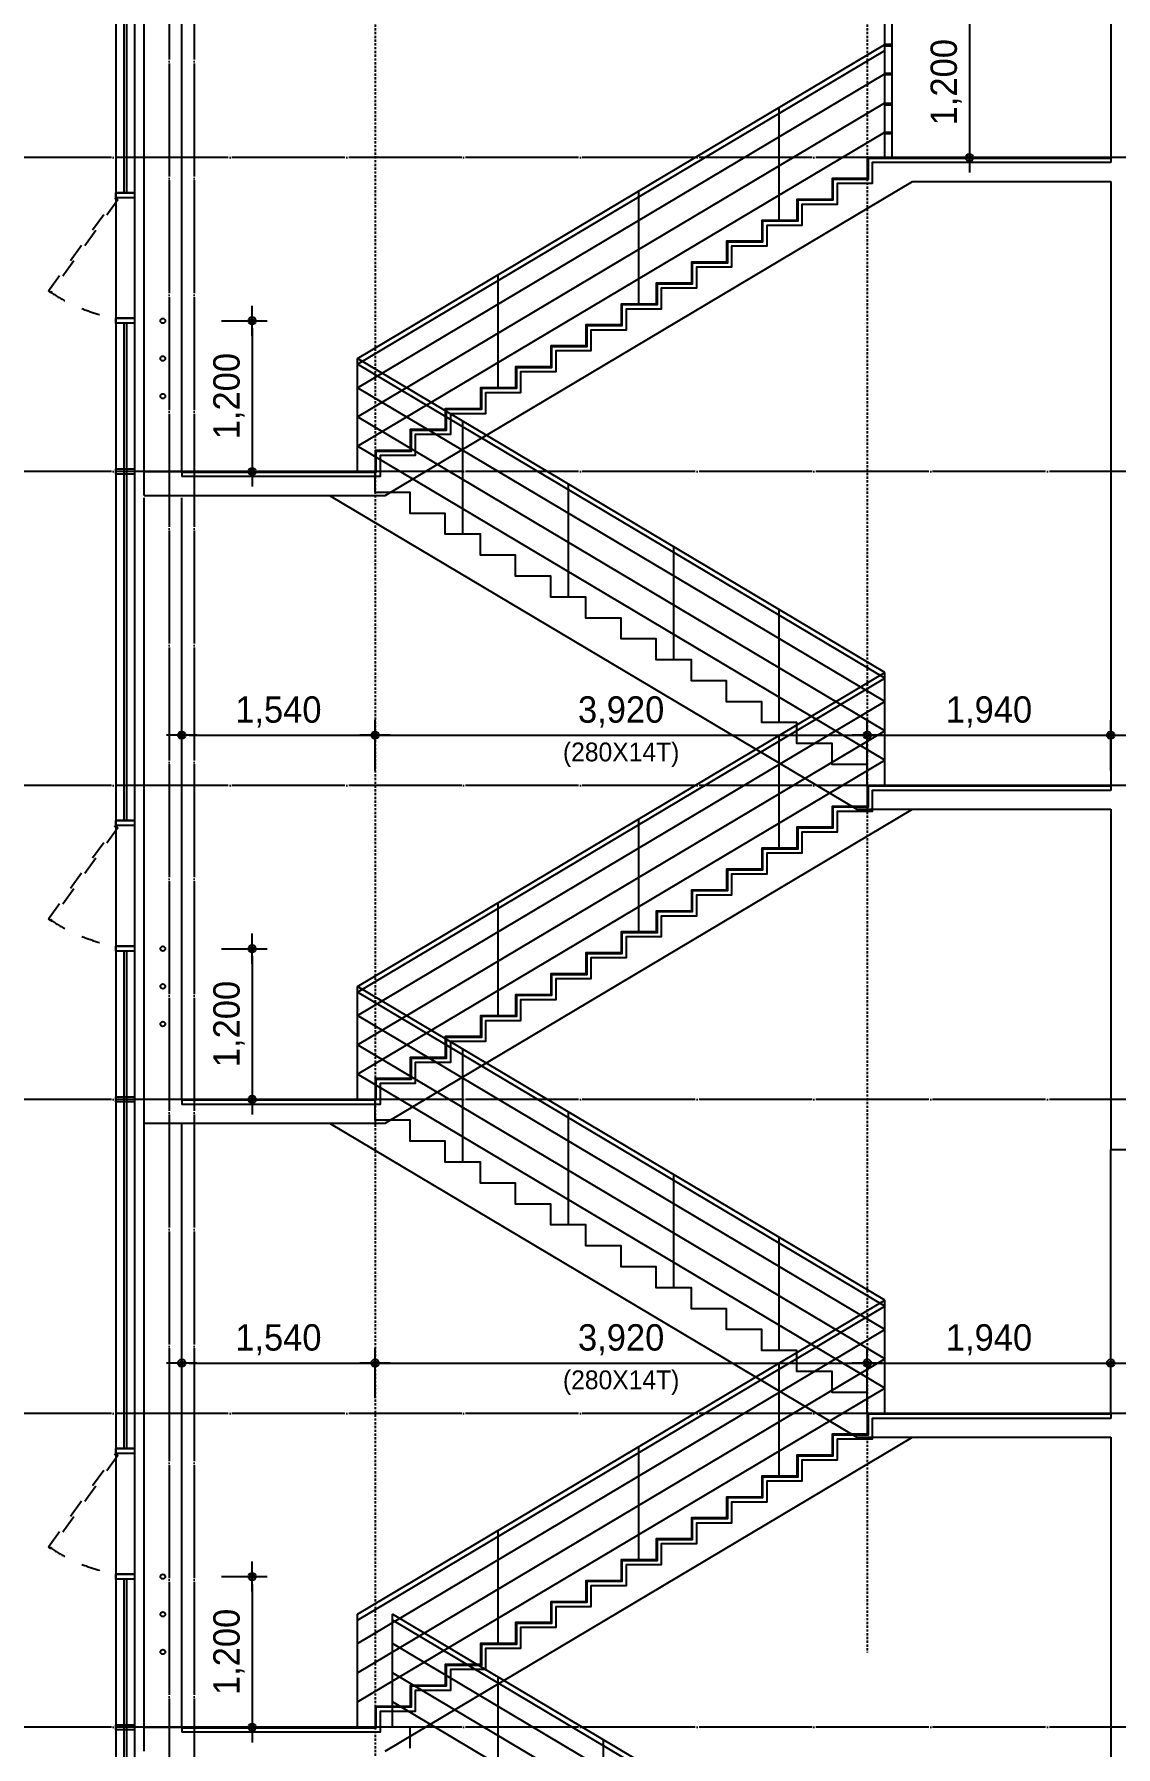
# Model space of a CAD drawing. Header units: millimetres. Extents: x 11948722 to 13111668, y -10771712 to -10232988.
# Drawn here: x 12375530 to 12384145, y -10548603 to -10534966 of the extents above; entities that cross this region are included whole.
import ezdxf

# ---------------------------------------------------------------- set-up
doc = ezdxf.new("R2010")
doc.units = ezdxf.units.MM
doc.header["$LTSCALE"] = 150
doc.header["$MEASUREMENT"] = 0
for name, pattern in [('CEN', [6.2, 6, -0.1, 0, -0.1]), ('HIDDEN', [2, 1, -1]), ('Xref-계단단면도$0$H', [1, 0.6, -0.4])]:
    doc.linetypes.add(name, pattern=pattern)
doc.layers.get('0').update_dxf_attribs({"linetype": 'CONTINUOUS'})
doc.layers.get('Defpoints').update_dxf_attribs({"color": 117, "linetype": 'CONTINUOUS'})
for name, color, linetype in [('A-ELE-8', 8, 'CONTINUOUS'), ('A-중심선', 10, 'CEN'), ('CON-C', 2, 'CONTINUOUS'), ('ELE-8', 8, 'CONTINUOUS'), ('WID', 4, 'CONTINUOUS'), ('WIN 6', 4, 'CONTINUOUS'), ('Xref-계단단면도$0$3 dim0', 7, 'CONTINUOUS'), ('Xref-계단단면도$0$A-CEIL', 6, 'CONTINUOUS'), ('Xref-계단단면도$0$A-DIM', 7, 'CONTINUOUS'), ('Xref-계단단면도$0$PIR판넬', 4, 'CONTINUOUS')]:
    doc.layers.add(name, color=color, linetype=linetype)
doc.styles.add('Xref-계단단면도$0$나눔고딕 Se', font='')
doc.styles.get('Xref-계단단면도$0$나눔고딕 Se').set_extended_font_data('Dotum')
doc.dimstyles.new('Xref-계단단면도$0$A1-100', dxfattribs={"dimtxt": 3, "dimasz": 1, "dimexe": 2, "dimexo": 2, "dimgap": 1, "dimtad": 1, "dimdec": 0, "dimzin": 12, "dimdsep": 46, "dimlunit": 6, "dimtxsty": 'Xref-계단단면도$0$나눔고딕 Se', "dimblk1": 'Xref-계단단면도$0$DIMDOT', "dimblk2": 'Xref-계단단면도$0$DIMDOT', "dimsah": 1, "dimcen": -1, "dimdle": 2, "dimclrd": 256, "dimclre": 256, "dimclrt": 3, "dimadec": 0, "dimazin": 0, "dimtfac": 1, "dimtdec": 0, "dimtix": 1, "dimtmove": 2, "dimatfit": 3, "dimldrblk": 'Xref-계단단면도$0$DIMDOT', "dimfxl": 1, "dimtvp": 1, "dimtolj": 1, "dimtzin": 12, "dimlwd": -1, "dimlwe": -1, "dimarcsym": 0})

# ---------------------------------------------------------------- blocks, each defined once
blk = doc.blocks.new('Xref-계단단면도$0$DIMDOT')
at = {"color": 0}
blk.add_line((-2, 0), (2, 0), dxfattribs=at)
for radius in [0.5, 0.25]:
    blk.add_circle((0, 0), radius, dxfattribs=at)
blk = doc.blocks.new('*D178')
at = {"layer": 'Defpoints', "color": 0, "lineweight": -3, "ltscale": 1200}
for p in [(12378245, -10540548), (12376705, -10540948), (12378245, -10540948)]:
    blk.add_point(p, dxfattribs=at)
at = {"layer": 'Xref-계단단면도$0$3 dim0'}
for p, q in [((12376705, -10540828), (12376705, -10540428)), ((12378245, -10540828), (12378245, -10540428)), ((12376765, -10540548), (12378185, -10540548))]:
    blk.add_line(p, q, dxfattribs=at)
at = {"layer": 'Xref-계단단면도$0$3 dim0', "ltscale": 1200, "xscale": 60, "yscale": 60, "zscale": 60, "rotation": 180}
blk.add_blockref('Xref-계단단면도$0$DIMDOT', (12376705, -10540548), dxfattribs=at)
at = {"layer": 'Xref-계단단면도$0$3 dim0', "ltscale": 1200, "xscale": 60, "yscale": 60, "zscale": 60}
blk.add_blockref('Xref-계단단면도$0$DIMDOT', (12378245, -10540548), dxfattribs=at)
at = {"layer": 'Xref-계단단면도$0$3 dim0', "color": 3, "ltscale": 1200, "insert": (12377475, -10540363), "char_height": 210, "attachment_point": 5, "style": 'Xref-계단단면도$0$나눔고딕 Se'}
blk.add_mtext('\\A1;1,540', dxfattribs=at)
blk = doc.blocks.new('*D179')
at = {"layer": 'Defpoints', "color": 0, "lineweight": -3, "ltscale": 1200}
for p in [(12382165, -10540548), (12378245, -10540948), (12382165, -10540948)]:
    blk.add_point(p, dxfattribs=at)
at = {"layer": 'Xref-계단단면도$0$3 dim0'}
for p, q in [((12378245, -10540828), (12378245, -10540428)), ((12382165, -10540828), (12382165, -10540428)), ((12378305, -10540548), (12382105, -10540548))]:
    blk.add_line(p, q, dxfattribs=at)
at = {"layer": 'Xref-계단단면도$0$3 dim0', "ltscale": 1200, "xscale": 60, "yscale": 60, "zscale": 60, "rotation": 180}
blk.add_blockref('Xref-계단단면도$0$DIMDOT', (12378245, -10540548), dxfattribs=at)
at = {"layer": 'Xref-계단단면도$0$3 dim0', "ltscale": 1200, "xscale": 60, "yscale": 60, "zscale": 60}
blk.add_blockref('Xref-계단단면도$0$DIMDOT', (12382165, -10540548), dxfattribs=at)
at = {"layer": 'Xref-계단단면도$0$3 dim0', "color": 3, "ltscale": 1200, "char_height": 210, "attachment_point": 5, "style": 'Xref-계단단면도$0$나눔고딕 Se'}
for s, insert in [('\\A1;3,920', (12380205, -10540363)), ('\\H0.714286x;(280X14T)', (12380205, -10540704))]:
    blk.add_mtext(s, dxfattribs=dict(at, insert=insert))
blk = doc.blocks.new('*D180')
at = {"layer": 'Defpoints', "color": 0, "lineweight": -3, "ltscale": 1200}
for p in [(12384105, -10540548), (12382165, -10540948), (12384105, -10540948)]:
    blk.add_point(p, dxfattribs=at)
at = {"layer": 'Xref-계단단면도$0$3 dim0'}
for p, q in [((12382165, -10540828), (12382165, -10540428)), ((12384105, -10540828), (12384105, -10540428)), ((12382225, -10540548), (12384045, -10540548))]:
    blk.add_line(p, q, dxfattribs=at)
at = {"layer": 'Xref-계단단면도$0$3 dim0', "ltscale": 1200, "xscale": 60, "yscale": 60, "zscale": 60, "rotation": 180}
blk.add_blockref('Xref-계단단면도$0$DIMDOT', (12382165, -10540548), dxfattribs=at)
at = {"layer": 'Xref-계단단면도$0$3 dim0', "ltscale": 1200, "xscale": 60, "yscale": 60, "zscale": 60}
blk.add_blockref('Xref-계단단면도$0$DIMDOT', (12384105, -10540548), dxfattribs=at)
at = {"layer": 'Xref-계단단면도$0$3 dim0', "color": 3, "ltscale": 1200, "insert": (12383135, -10540363), "char_height": 210, "attachment_point": 5, "style": 'Xref-계단단면도$0$나눔고딕 Se'}
blk.add_mtext('\\A1;1,940', dxfattribs=at)
blk = doc.blocks.new('*D169')
at = {"layer": 'Defpoints', "color": 0, "lineweight": -3, "ltscale": 1200}
for p in [(12378245, -10545548), (12376705, -10545948), (12378245, -10545948)]:
    blk.add_point(p, dxfattribs=at)
at = {"layer": 'Xref-계단단면도$0$3 dim0'}
for p, q in [((12376705, -10545828), (12376705, -10545428)), ((12378245, -10545828), (12378245, -10545428)), ((12376765, -10545548), (12378185, -10545548))]:
    blk.add_line(p, q, dxfattribs=at)
at = {"layer": 'Xref-계단단면도$0$3 dim0', "ltscale": 1200, "xscale": 60, "yscale": 60, "zscale": 60, "rotation": 180}
blk.add_blockref('Xref-계단단면도$0$DIMDOT', (12376705, -10545548), dxfattribs=at)
at = {"layer": 'Xref-계단단면도$0$3 dim0', "ltscale": 1200, "xscale": 60, "yscale": 60, "zscale": 60}
blk.add_blockref('Xref-계단단면도$0$DIMDOT', (12378245, -10545548), dxfattribs=at)
at = {"layer": 'Xref-계단단면도$0$3 dim0', "color": 3, "ltscale": 1200, "insert": (12377475, -10545363), "char_height": 210, "attachment_point": 5, "style": 'Xref-계단단면도$0$나눔고딕 Se'}
blk.add_mtext('\\A1;1,540', dxfattribs=at)
blk = doc.blocks.new('*D170')
at = {"layer": 'Defpoints', "color": 0, "lineweight": -3, "ltscale": 1200}
for p in [(12382165, -10545548), (12378245, -10545948), (12382165, -10545948)]:
    blk.add_point(p, dxfattribs=at)
at = {"layer": 'Xref-계단단면도$0$3 dim0'}
for p, q in [((12378245, -10545828), (12378245, -10545428)), ((12382165, -10545828), (12382165, -10545428)), ((12378305, -10545548), (12382105, -10545548))]:
    blk.add_line(p, q, dxfattribs=at)
at = {"layer": 'Xref-계단단면도$0$3 dim0', "ltscale": 1200, "xscale": 60, "yscale": 60, "zscale": 60, "rotation": 180}
blk.add_blockref('Xref-계단단면도$0$DIMDOT', (12378245, -10545548), dxfattribs=at)
at = {"layer": 'Xref-계단단면도$0$3 dim0', "ltscale": 1200, "xscale": 60, "yscale": 60, "zscale": 60}
blk.add_blockref('Xref-계단단면도$0$DIMDOT', (12382165, -10545548), dxfattribs=at)
at = {"layer": 'Xref-계단단면도$0$3 dim0', "color": 3, "ltscale": 1200, "char_height": 210, "attachment_point": 5, "style": 'Xref-계단단면도$0$나눔고딕 Se'}
for s, insert in [('\\A1;3,920', (12380205, -10545363)), ('\\H0.714286x;(280X14T)', (12380205, -10545704))]:
    blk.add_mtext(s, dxfattribs=dict(at, insert=insert))
blk = doc.blocks.new('*D171')
at = {"layer": 'Defpoints', "color": 0, "lineweight": -3, "ltscale": 1200}
for p in [(12384105, -10545548), (12382165, -10545948), (12384105, -10545948)]:
    blk.add_point(p, dxfattribs=at)
at = {"layer": 'Xref-계단단면도$0$3 dim0'}
for p, q in [((12382165, -10545828), (12382165, -10545428)), ((12384105, -10545828), (12384105, -10545428)), ((12382225, -10545548), (12384045, -10545548))]:
    blk.add_line(p, q, dxfattribs=at)
at = {"layer": 'Xref-계단단면도$0$3 dim0', "ltscale": 1200, "xscale": 60, "yscale": 60, "zscale": 60, "rotation": 180}
blk.add_blockref('Xref-계단단면도$0$DIMDOT', (12382165, -10545548), dxfattribs=at)
at = {"layer": 'Xref-계단단면도$0$3 dim0', "ltscale": 1200, "xscale": 60, "yscale": 60, "zscale": 60}
blk.add_blockref('Xref-계단단면도$0$DIMDOT', (12384105, -10545548), dxfattribs=at)
at = {"layer": 'Xref-계단단면도$0$3 dim0', "color": 3, "ltscale": 1200, "insert": (12383135, -10545363), "char_height": 210, "attachment_point": 5, "style": 'Xref-계단단면도$0$나눔고딕 Se'}
blk.add_mtext('\\A1;1,940', dxfattribs=at)
blk = doc.blocks.new('*D1329')
at = {"layer": 'Defpoints', "color": 0, "ltscale": 1200}
for p in [(12376903, -10537248), (12376903, -10538448), (12377266, -10538448)]:
    blk.add_point(p, dxfattribs=at)
at = {"layer": 'Xref-계단단면도$0$3 dim0'}
for p, q in [((12377023, -10537248), (12377386, -10537248)), ((12377266, -10537308), (12377266, -10538388)), ((12377023, -10538448), (12377386, -10538448))]:
    blk.add_line(p, q, dxfattribs=at)
at = {"layer": 'Xref-계단단면도$0$3 dim0', "ltscale": 1200, "xscale": 60, "yscale": 60, "zscale": 60}
for p, rotation in [((12377266, -10537248), 90), ((12377266, -10538448), 270)]:
    blk.add_blockref('Xref-계단단면도$0$DIMDOT', p, dxfattribs=dict(at, rotation=rotation))
at = {"layer": 'Xref-계단단면도$0$3 dim0', "color": 3, "ltscale": 1200, "insert": (12377081, -10537848), "char_height": 210, "attachment_point": 5, "rotation": 90, "style": 'Xref-계단단면도$0$나눔고딕 Se'}
blk.add_mtext('\\A1;1,200', dxfattribs=at)
blk = doc.blocks.new('*D1330')
at = {"layer": 'Defpoints', "color": 0, "ltscale": 1200}
for p in [(12376903, -10542248), (12376903, -10543448), (12377266, -10543448)]:
    blk.add_point(p, dxfattribs=at)
at = {"layer": 'Xref-계단단면도$0$3 dim0'}
for p, q in [((12377023, -10542248), (12377386, -10542248)), ((12377266, -10542308), (12377266, -10543388)), ((12377023, -10543448), (12377386, -10543448))]:
    blk.add_line(p, q, dxfattribs=at)
at = {"layer": 'Xref-계단단면도$0$3 dim0', "ltscale": 1200, "xscale": 60, "yscale": 60, "zscale": 60}
for p, rotation in [((12377266, -10542248), 90), ((12377266, -10543448), 270)]:
    blk.add_blockref('Xref-계단단면도$0$DIMDOT', p, dxfattribs=dict(at, rotation=rotation))
at = {"layer": 'Xref-계단단면도$0$3 dim0', "color": 3, "ltscale": 1200, "insert": (12377081, -10542848), "char_height": 210, "attachment_point": 5, "rotation": 90, "style": 'Xref-계단단면도$0$나눔고딕 Se'}
blk.add_mtext('\\A1;1,200', dxfattribs=at)
blk = doc.blocks.new('*D1331')
at = {"layer": 'Defpoints', "color": 0, "ltscale": 1200}
for p in [(12376903, -10547248), (12376903, -10548448), (12377266, -10548448)]:
    blk.add_point(p, dxfattribs=at)
at = {"layer": 'Xref-계단단면도$0$3 dim0'}
for p, q in [((12377023, -10547248), (12377386, -10547248)), ((12377266, -10547308), (12377266, -10548388)), ((12377023, -10548448), (12377386, -10548448))]:
    blk.add_line(p, q, dxfattribs=at)
at = {"layer": 'Xref-계단단면도$0$3 dim0', "ltscale": 1200, "xscale": 60, "yscale": 60, "zscale": 60}
for p, rotation in [((12377266, -10547248), 90), ((12377266, -10548448), 270)]:
    blk.add_blockref('Xref-계단단면도$0$DIMDOT', p, dxfattribs=dict(at, rotation=rotation))
at = {"layer": 'Xref-계단단면도$0$3 dim0', "color": 3, "ltscale": 1200, "insert": (12377081, -10547848), "char_height": 210, "attachment_point": 5, "rotation": 90, "style": 'Xref-계단단면도$0$나눔고딕 Se'}
blk.add_mtext('\\A1;1,200', dxfattribs=at)
blk = doc.blocks.new('*D3482')
at = {"layer": 'Defpoints', "color": 0, "lineweight": -3, "ltscale": 1200}
for p in [(12382365, -10534748), (12382365, -10535948), (12382979, -10535948)]:
    blk.add_point(p, dxfattribs=at)
at = {"layer": 'Xref-계단단면도$0$3 dim0'}
for p, q in [((12382485, -10534748), (12383099, -10534748)), ((12382979, -10534808), (12382979, -10535888)), ((12382485, -10535948), (12383099, -10535948))]:
    blk.add_line(p, q, dxfattribs=at)
at = {"layer": 'Xref-계단단면도$0$3 dim0', "ltscale": 1200, "xscale": 60, "yscale": 60, "zscale": 60}
for p, rotation in [((12382979, -10534748), 90), ((12382979, -10535948), 270)]:
    blk.add_blockref('Xref-계단단면도$0$DIMDOT', p, dxfattribs=dict(at, rotation=rotation))
at = {"layer": 'Xref-계단단면도$0$3 dim0', "color": 3, "ltscale": 1200, "insert": (12382794, -10535348), "char_height": 210, "attachment_point": 5, "rotation": 90, "style": 'Xref-계단단면도$0$나눔고딕 Se'}
blk.add_mtext('\\A1;1,200', dxfattribs=at)
blk = doc.blocks.new('zw$3F14')
at = {"layer": 'Xref-계단단면도$0$A-CEIL', "ltscale": 1200}
for p, q in [((0, 0), (0, 1200)), ((60, 0), (60, 1200))]:
    blk.add_line(p, q, dxfattribs=at)
at = {"layer": 'Xref-계단단면도$0$A-CEIL', "color": 4, "ltscale": 1200}
for points in [[(60, 1200), (0, 1200), (0, 1191), (60, 1191)], [(60, 900), (0, 900), (0, 891), (60, 891)], [(60, 670), (0, 670), (0, 661), (60, 661)], [(60, 430), (0, 430), (0, 421), (60, 421)], [(60, 200), (0, 200), (0, 191), (60, 191)]]:
    blk.add_lwpolyline(points, close=True, dxfattribs=at)

msp = doc.modelspace()

# ---------------------------------------------------------------- linework, layer by layer
at = {"layer": 'A-ELE-8'}
for p, q in [((12384104.7, -10533848.2), (12384104.7, -10535948.2)), ((12384104.7, -10545948.2), (12384104.7, -10543848.2))]:
    msp.add_line(p, q, dxfattribs=at)
at = {"layer": 'A-중심선'}
for p, q in [((12376604.7, -10530548.2), (12376604.7, -10579629.2)), ((12376804.7, -10530548.2), (12376804.7, -10579629.2)), ((12390096.5, -10535948.2), (12372470.5, -10535948.2)), ((12390096.5, -10538448.2), (12372470.5, -10538448.2)), ((12390096.5, -10540948.2), (12372470.5, -10540948.2)), ((12390096.5, -10543448.2), (12372470.5, -10543448.2)), ((12390096.5, -10545948.2), (12372470.5, -10545948.2)), ((12390096.5, -10548448.2), (12372470.5, -10548448.2))]:
    msp.add_line(p, q, dxfattribs=at)
at = {"layer": 'CON-C', "ltscale": 1200}
for p, q in [((12384404.7, -10535948.2), (12384104.7, -10535948.2)), ((12384104.7, -10535948.2), (12384104.7, -10535988.2)), ((12378325.9, -10538638.2), (12382525.9, -10536138.2)), ((12382525.9, -10536138.2), (12384104.7, -10536138.2)), ((12384104.7, -10536138.2), (12384104.7, -10540988.2)), ((12376704.7, -10538448.2), (12376704.7, -10538488.2)), ((12376404.7, -10538638.2), (12378325.9, -10538638.2)), ((12378325.9, -10543638.2), (12382525.9, -10541138.2)), ((12382525.9, -10541138.2), (12384104.7, -10541138.2)), ((12384104.7, -10541138.2), (12384104.7, -10543848.2)), ((12376704.7, -10543448.2), (12376404.7, -10543448.2)), ((12376704.7, -10543448.2), (12376704.7, -10543488.2)), ((12376404.7, -10543638.2), (12378325.9, -10543638.2)), ((12384104.7, -10543848.2), (12384404.7, -10543848.2)), ((12384404.7, -10545948.2), (12384104.7, -10545948.2)), ((12384104.7, -10545948.2), (12384104.7, -10545988.2)), ((12378325.9, -10548638.2), (12382525.9, -10546138.2)), ((12382525.9, -10546138.2), (12384104.7, -10546138.2)), ((12384104.7, -10546138.2), (12384104.7, -10550988.2)), ((12376704.7, -10548448.2), (12376704.7, -10548488.2))]:
    msp.add_line(p, q, dxfattribs=at)
at = {"layer": 'CON-C', "ltscale": 1200, "flags": 128}
for points in [[(12384104.7, -10535988.2), (12382204.7, -10535988.2), (12382204.7, -10536154.8), (12381924.7, -10536154.8), (12381924.7, -10536321.5), (12381644.7, -10536321.5), (12381644.7, -10536488.2), (12381364.7, -10536488.2), (12381364.7, -10536654.8), (12381084.7, -10536654.8), (12381084.7, -10536821.5), (12380804.7, -10536821.5), (12380804.7, -10536988.2), (12380524.7, -10536988.2), (12380524.7, -10537154.8), (12380244.7, -10537154.8), (12380244.7, -10537321.5), (12379964.7, -10537321.5), (12379964.7, -10537488.2), (12379684.7, -10537488.2), (12379684.7, -10537654.8), (12379404.7, -10537654.8), (12379404.7, -10537821.5), (12379124.7, -10537821.5), (12379124.7, -10537988.2), (12378844.7, -10537988.2), (12378844.7, -10538154.8), (12378564.7, -10538154.8), (12378564.7, -10538321.5), (12378284.7, -10538321.5), (12378284.7, -10538488.2), (12376704.7, -10538488.2)], [(12384104.7, -10540988.2), (12382204.7, -10540988.2), (12382204.7, -10541154.8), (12381924.7, -10541154.8), (12381924.7, -10541321.5), (12381644.7, -10541321.5), (12381644.7, -10541488.2), (12381364.7, -10541488.2), (12381364.7, -10541654.8), (12381084.7, -10541654.8), (12381084.7, -10541821.5), (12380804.7, -10541821.5), (12380804.7, -10541988.2), (12380524.7, -10541988.2), (12380524.7, -10542154.8), (12380244.7, -10542154.8), (12380244.7, -10542321.5), (12379964.7, -10542321.5), (12379964.7, -10542488.2), (12379684.7, -10542488.2), (12379684.7, -10542654.8), (12379404.7, -10542654.8), (12379404.7, -10542821.5), (12379124.7, -10542821.5), (12379124.7, -10542988.2), (12378844.7, -10542988.2), (12378844.7, -10543154.8), (12378564.7, -10543154.8), (12378564.7, -10543321.5), (12378284.7, -10543321.5), (12378284.7, -10543488.2), (12376704.7, -10543488.2)], [(12384104.7, -10545988.2), (12382204.7, -10545988.2), (12382204.7, -10546154.8), (12381924.7, -10546154.8), (12381924.7, -10546321.5), (12381644.7, -10546321.5), (12381644.7, -10546488.2), (12381364.7, -10546488.2), (12381364.7, -10546654.8), (12381084.7, -10546654.8), (12381084.7, -10546821.5), (12380804.7, -10546821.5), (12380804.7, -10546988.2), (12380524.7, -10546988.2), (12380524.7, -10547154.8), (12380244.7, -10547154.8), (12380244.7, -10547321.5), (12379964.7, -10547321.5), (12379964.7, -10547488.2), (12379684.7, -10547488.2), (12379684.7, -10547654.8), (12379404.7, -10547654.8), (12379404.7, -10547821.5), (12379124.7, -10547821.5), (12379124.7, -10547988.2), (12378844.7, -10547988.2), (12378844.7, -10548154.8), (12378564.7, -10548154.8), (12378564.7, -10548321.5), (12378284.7, -10548321.5), (12378284.7, -10548488.2), (12376704.7, -10548488.2)]]:
    msp.add_lwpolyline(points, dxfattribs=at)
at = {"layer": 'CON-C', "ltscale": 1200}
for points in [[(12376404.7, -10538638.2), (12376404.7, -10538448.2), (12376704.7, -10538448.2)], [(12376404.7, -10543638.2), (12376404.7, -10543448.2)], [(12376404.7, -10548638.2), (12376404.7, -10548448.2), (12376704.7, -10548448.2)]]:
    msp.add_lwpolyline(points, dxfattribs=at)
at = {"layer": 'ELE-8', "ltscale": 300}
for p, q in [((12382304.7, -10540048.2), (12378104.7, -10537548.2)), ((12378104.7, -10538448.2), (12378104.7, -10537548.2)), ((12382304.7, -10540094.7), (12378104.7, -10537594.7)), ((12382304.7, -10540280.9), (12378104.7, -10537780.9)), ((12382304.7, -10540513.7), (12378104.7, -10538013.7)), ((12378944.7, -10538948.2), (12378944.7, -10538048.2)), ((12382304.7, -10540746.4), (12378104.7, -10538246.4)), ((12379784.7, -10539448.2), (12379784.7, -10538548.2)), ((12376704.7, -10538638.2), (12377883.4, -10538638.2)), ((12377883.4, -10538638.2), (12382083.4, -10541138.2)), ((12380624.7, -10539948.2), (12380624.7, -10539048.2)), ((12381464.7, -10540448.2), (12381464.7, -10539548.2)), ((12382304.7, -10540948.2), (12382304.7, -10540048.2)), ((12382083.4, -10541138.2), (12384104.7, -10541138.2)), ((12382304.7, -10545048.2), (12378104.7, -10542548.2)), ((12378104.7, -10543448.2), (12378104.7, -10542548.2)), ((12382304.7, -10545094.7), (12378104.7, -10542594.7)), ((12382304.7, -10545280.9), (12378104.7, -10542780.9)), ((12382304.7, -10545513.7), (12378104.7, -10543013.7)), ((12378944.7, -10543948.2), (12378944.7, -10543048.2)), ((12382304.7, -10545746.4), (12378104.7, -10543246.4)), ((12379784.7, -10544448.2), (12379784.7, -10543548.2)), ((12376704.7, -10543638.2), (12377883.4, -10543638.2)), ((12377883.4, -10543638.2), (12382083.4, -10546138.2)), ((12380624.7, -10544948.2), (12380624.7, -10544048.2)), ((12381464.7, -10545448.2), (12381464.7, -10544548.2)), ((12382304.7, -10545948.2), (12382304.7, -10545048.2)), ((12382083.4, -10546138.2), (12384104.7, -10546138.2)), ((12382584.7, -10550048.2), (12378384.7, -10547548.2)), ((12378384.7, -10548448.2), (12378384.7, -10547548.2)), ((12382584.7, -10550094.7), (12378384.7, -10547594.7)), ((12382584.7, -10550280.9), (12378384.7, -10547780.9)), ((12382584.7, -10550513.7), (12378384.7, -10548013.7)), ((12379224.7, -10548948.2), (12379224.7, -10548048.2)), ((12382584.7, -10550746.4), (12378384.7, -10548246.4)), ((12380064.7, -10549448.2), (12380064.7, -10548548.2))]:
    msp.add_line(p, q, dxfattribs=at)
at = {"layer": 'ELE-8', "ltscale": 300, "flags": 128}
for points in [[(12384104.7, -10540948.2), (12382164.7, -10540948.2), (12382164.7, -10540781.5), (12381884.7, -10540781.5), (12381884.7, -10540614.8), (12381604.7, -10540614.8), (12381604.7, -10540448.2), (12381324.7, -10540448.2), (12381324.7, -10540281.5), (12381044.7, -10540281.5), (12381044.7, -10540114.8), (12380764.7, -10540114.8), (12380764.7, -10539948.2), (12380484.7, -10539948.2), (12380484.7, -10539781.5), (12380204.7, -10539781.5), (12380204.7, -10539614.8), (12379924.7, -10539614.8), (12379924.7, -10539448.2), (12379644.7, -10539448.2), (12379644.7, -10539281.5), (12379364.7, -10539281.5), (12379364.7, -10539114.8), (12379084.7, -10539114.8), (12379084.7, -10538948.2), (12378804.7, -10538948.2), (12378804.7, -10538781.5), (12378524.7, -10538781.5), (12378524.7, -10538614.8), (12378244.7, -10538614.8), (12378244.7, -10538448.2), (12376704.7, -10538448.2)], [(12384104.7, -10545948.2), (12382164.7, -10545948.2), (12382164.7, -10545781.5), (12381884.7, -10545781.5), (12381884.7, -10545614.8), (12381604.7, -10545614.8), (12381604.7, -10545448.2), (12381324.7, -10545448.2), (12381324.7, -10545281.5), (12381044.7, -10545281.5), (12381044.7, -10545114.8), (12380764.7, -10545114.8), (12380764.7, -10544948.2), (12380484.7, -10544948.2), (12380484.7, -10544781.5), (12380204.7, -10544781.5), (12380204.7, -10544614.8), (12379924.7, -10544614.8), (12379924.7, -10544448.2), (12379644.7, -10544448.2), (12379644.7, -10544281.5), (12379364.7, -10544281.5), (12379364.7, -10544114.8), (12379084.7, -10544114.8), (12379084.7, -10543948.2), (12378804.7, -10543948.2), (12378804.7, -10543781.5), (12378524.7, -10543781.5), (12378524.7, -10543614.8), (12378244.7, -10543614.8), (12378244.7, -10543448.2), (12376704.7, -10543448.2)], [(12378524.7, -10548614.8), (12378524.7, -10548448.2), (12376984.7, -10548448.2)]]:
    msp.add_lwpolyline(points, dxfattribs=at)
at = {"layer": 'WID', "linetype": 'HIDDEN'}
for points in [[(12376179.7, -10536268.2), (12376196.6, -10536285.1), (12375661.9, -10537026.9), (12375644.9, -10537010)], [(12376179.7, -10541268.2), (12376196.6, -10541285.1), (12375661.9, -10542026.9), (12375644.9, -10542010)], [(12376179.7, -10546268.2), (12376196.6, -10546285.1), (12375661.9, -10547026.9), (12375644.9, -10547010)]]:
    msp.add_lwpolyline(points, close=True, dxfattribs=at)
for centre in [(12376423.9, -10535865.4), (12376423.9, -10540865.4), (12376423.9, -10545865.4)]:
    msp.add_arc(centre, 1384.5, 235.76365, 259.84066, dxfattribs=at)
at = {"layer": 'WIN 6', "color": 8}
for p, q in [((12376404.7, -10538448.2), (12376404.7, -10532098.2)), ((12376704.7, -10538448.2), (12376704.7, -10533248.2)), ((12376404.7, -10543448.2), (12376404.7, -10538658.2)), ((12376704.7, -10543448.2), (12376704.7, -10538658.2)), ((12376404.7, -10548448.2), (12376404.7, -10543638.2)), ((12376704.7, -10548448.2), (12376704.7, -10543638.2))]:
    msp.add_line(p, q, dxfattribs=at)
at = {"layer": 'Xref-계단단면도$0$A-CEIL', "ltscale": 1200}
for p, q in [((12378104.7, -10537548.2), (12382304.7, -10535048.2)), ((12378104.7, -10537594.7), (12382304.7, -10535094.7)), ((12378104.7, -10537780.9), (12382304.7, -10535280.9)), ((12378104.7, -10538013.7), (12382304.7, -10535513.7)), ((12381464.7, -10536448.2), (12381464.7, -10535548.2)), ((12378104.7, -10538246.4), (12382304.7, -10535746.4)), ((12380344.7, -10537114.8), (12380344.7, -10536214.8)), ((12379224.7, -10537781.5), (12379224.7, -10536881.5)), ((12378104.7, -10538448.2), (12378104.7, -10537548.2)), ((12378104.7, -10542548.2), (12382304.7, -10540048.2)), ((12382304.7, -10540948.2), (12382304.7, -10540048.2)), ((12378104.7, -10542594.7), (12382304.7, -10540094.7)), ((12378104.7, -10542780.9), (12382304.7, -10540280.9)), ((12378104.7, -10543013.7), (12382304.7, -10540513.7)), ((12381464.7, -10541448.2), (12381464.7, -10540548.2)), ((12378104.7, -10543246.4), (12382304.7, -10540746.4)), ((12380344.7, -10542114.8), (12380344.7, -10541214.8)), ((12379224.7, -10542781.5), (12379224.7, -10541881.5)), ((12378104.7, -10543448.2), (12378104.7, -10542548.2)), ((12378104.7, -10547548.2), (12382304.7, -10545048.2)), ((12378104.7, -10547594.7), (12382304.7, -10545094.7)), ((12382304.7, -10545948.2), (12382304.7, -10545048.2)), ((12378104.7, -10547780.9), (12382304.7, -10545280.9)), ((12378104.7, -10548013.7), (12382304.7, -10545513.7)), ((12381464.7, -10546448.2), (12381464.7, -10545548.2)), ((12378104.7, -10548246.4), (12382304.7, -10545746.4)), ((12380344.7, -10547114.8), (12380344.7, -10546214.8)), ((12379224.7, -10547781.5), (12379224.7, -10546881.5)), ((12378104.7, -10548448.2), (12378104.7, -10547548.2))]:
    msp.add_line(p, q, dxfattribs=at)
at = {"layer": 'Xref-계단단면도$0$A-CEIL', "ltscale": 1200, "flags": 128}
for points in [[(12384104.7, -10535948.2), (12382164.7, -10535948.2), (12382164.7, -10536114.8), (12381884.7, -10536114.8), (12381884.7, -10536281.5), (12381604.7, -10536281.5), (12381604.7, -10536448.2), (12381324.7, -10536448.2), (12381324.7, -10536614.8), (12381044.7, -10536614.8), (12381044.7, -10536781.5), (12380764.7, -10536781.5), (12380764.7, -10536948.2), (12380484.7, -10536948.2), (12380484.7, -10537114.8), (12380204.7, -10537114.8), (12380204.7, -10537281.5), (12379924.7, -10537281.5), (12379924.7, -10537448.2), (12379644.7, -10537448.2), (12379644.7, -10537614.8), (12379364.7, -10537614.8), (12379364.7, -10537781.5), (12379084.7, -10537781.5), (12379084.7, -10537948.2), (12378804.7, -10537948.2), (12378804.7, -10538114.8), (12378524.7, -10538114.8), (12378524.7, -10538281.5), (12378244.7, -10538281.5), (12378244.7, -10538448.2), (12376704.7, -10538448.2)], [(12384104.7, -10535955.2), (12382171.7, -10535955.2), (12382171.7, -10536121.8), (12381891.7, -10536121.8), (12381891.7, -10536288.5), (12381611.7, -10536288.5), (12381611.7, -10536455.2), (12381331.7, -10536455.2), (12381331.7, -10536621.8), (12381051.7, -10536621.8), (12381051.7, -10536788.5), (12380771.7, -10536788.5), (12380771.7, -10536955.2), (12380491.7, -10536955.2), (12380491.7, -10537121.8), (12380211.7, -10537121.8), (12380211.7, -10537288.5), (12379931.7, -10537288.5), (12379931.7, -10537455.2), (12379651.7, -10537455.2), (12379651.7, -10537621.8), (12379371.7, -10537621.8), (12379371.7, -10537788.5), (12379091.7, -10537788.5), (12379091.7, -10537955.2), (12378811.7, -10537955.2), (12378811.7, -10538121.8), (12378531.7, -10538121.8), (12378531.7, -10538288.5), (12378251.7, -10538288.5), (12378251.7, -10538455.2), (12376704.7, -10538455.2)], [(12384104.7, -10540948.2), (12382164.7, -10540948.2), (12382164.7, -10541114.8), (12381884.7, -10541114.8), (12381884.7, -10541281.5), (12381604.7, -10541281.5), (12381604.7, -10541448.2), (12381324.7, -10541448.2), (12381324.7, -10541614.8), (12381044.7, -10541614.8), (12381044.7, -10541781.5), (12380764.7, -10541781.5), (12380764.7, -10541948.2), (12380484.7, -10541948.2), (12380484.7, -10542114.8), (12380204.7, -10542114.8), (12380204.7, -10542281.5), (12379924.7, -10542281.5), (12379924.7, -10542448.2), (12379644.7, -10542448.2), (12379644.7, -10542614.8), (12379364.7, -10542614.8), (12379364.7, -10542781.5), (12379084.7, -10542781.5), (12379084.7, -10542948.2), (12378804.7, -10542948.2), (12378804.7, -10543114.8), (12378524.7, -10543114.8), (12378524.7, -10543281.5), (12378244.7, -10543281.5), (12378244.7, -10543448.2), (12376704.7, -10543448.2)], [(12384104.7, -10540955.2), (12382171.7, -10540955.2), (12382171.7, -10541121.8), (12381891.7, -10541121.8), (12381891.7, -10541288.5), (12381611.7, -10541288.5), (12381611.7, -10541455.2), (12381331.7, -10541455.2), (12381331.7, -10541621.8), (12381051.7, -10541621.8), (12381051.7, -10541788.5), (12380771.7, -10541788.5), (12380771.7, -10541955.2), (12380491.7, -10541955.2), (12380491.7, -10542121.8), (12380211.7, -10542121.8), (12380211.7, -10542288.5), (12379931.7, -10542288.5), (12379931.7, -10542455.2), (12379651.7, -10542455.2), (12379651.7, -10542621.8), (12379371.7, -10542621.8), (12379371.7, -10542788.5), (12379091.7, -10542788.5), (12379091.7, -10542955.2), (12378811.7, -10542955.2), (12378811.7, -10543121.8), (12378531.7, -10543121.8), (12378531.7, -10543288.5), (12378251.7, -10543288.5), (12378251.7, -10543455.2), (12376704.7, -10543455.2)], [(12384104.7, -10545948.2), (12382164.7, -10545948.2), (12382164.7, -10546114.8), (12381884.7, -10546114.8), (12381884.7, -10546281.5), (12381604.7, -10546281.5), (12381604.7, -10546448.2), (12381324.7, -10546448.2), (12381324.7, -10546614.8), (12381044.7, -10546614.8), (12381044.7, -10546781.5), (12380764.7, -10546781.5), (12380764.7, -10546948.2), (12380484.7, -10546948.2), (12380484.7, -10547114.8), (12380204.7, -10547114.8), (12380204.7, -10547281.5), (12379924.7, -10547281.5), (12379924.7, -10547448.2), (12379644.7, -10547448.2), (12379644.7, -10547614.8), (12379364.7, -10547614.8), (12379364.7, -10547781.5), (12379084.7, -10547781.5), (12379084.7, -10547948.2), (12378804.7, -10547948.2), (12378804.7, -10548114.8), (12378524.7, -10548114.8), (12378524.7, -10548281.5), (12378244.7, -10548281.5), (12378244.7, -10548448.2), (12376704.7, -10548448.2)], [(12384104.7, -10545955.2), (12382171.7, -10545955.2), (12382171.7, -10546121.8), (12381891.7, -10546121.8), (12381891.7, -10546288.5), (12381611.7, -10546288.5), (12381611.7, -10546455.2), (12381331.7, -10546455.2), (12381331.7, -10546621.8), (12381051.7, -10546621.8), (12381051.7, -10546788.5), (12380771.7, -10546788.5), (12380771.7, -10546955.2), (12380491.7, -10546955.2), (12380491.7, -10547121.8), (12380211.7, -10547121.8), (12380211.7, -10547288.5), (12379931.7, -10547288.5), (12379931.7, -10547455.2), (12379651.7, -10547455.2), (12379651.7, -10547621.8), (12379371.7, -10547621.8), (12379371.7, -10547788.5), (12379091.7, -10547788.5), (12379091.7, -10547955.2), (12378811.7, -10547955.2), (12378811.7, -10548121.8), (12378531.7, -10548121.8), (12378531.7, -10548288.5), (12378251.7, -10548288.5), (12378251.7, -10548455.2), (12376704.7, -10548455.2)]]:
    msp.add_lwpolyline(points, dxfattribs=at)
at = {"layer": 'Xref-계단단면도$0$A-CEIL', "ltscale": 1200}
for centre in [(12376554.7, -10537248.2), (12376554.7, -10537548.2), (12376554.7, -10537848.2), (12376554.7, -10542248.2), (12376554.7, -10542548.2), (12376554.7, -10542848.2), (12376554.7, -10547248.2), (12376554.7, -10547548.2), (12376554.7, -10547848.2)]:
    msp.add_circle(centre, 19, dxfattribs=at)
at = {"layer": 'Xref-계단단면도$0$A-DIM', "color": 135, "linetype": 'Xref-계단단면도$0$H', "ltscale": 0.2}
for p, q in [((12378244.7, -10532098.2), (12378244.7, -10554846.9)), ((12382164.7, -10532098.2), (12382164.7, -10547853.9))]:
    msp.add_line(p, q, dxfattribs=at)
at = {"layer": 'Xref-계단단면도$0$PIR판넬'}
for p, q in [((12376179.7, -10533648.2), (12376179.7, -10559648.2)), ((12376329.7, -10533648.2), (12376329.7, -10559648.2)), ((12376244.7, -10533688.2), (12376244.7, -10536228.2)), ((12376264.7, -10533688.2), (12376264.7, -10536228.2)), ((12376329.7, -10536228.2), (12376179.7, -10536228.2)), ((12376329.7, -10536268.2), (12376179.7, -10536268.2)), ((12376329.7, -10537228.2), (12376179.7, -10537228.2)), ((12376329.7, -10537228.2), (12376179.7, -10537228.2)), ((12376329.7, -10537268.2), (12376179.7, -10537268.2)), ((12376329.7, -10537268.2), (12376179.7, -10537268.2)), ((12376244.7, -10537268.2), (12376244.7, -10541228.2)), ((12376264.7, -10537268.2), (12376264.7, -10541228.2)), ((12376329.7, -10541228.2), (12376179.7, -10541228.2)), ((12376329.7, -10541268.2), (12376179.7, -10541268.2)), ((12376329.7, -10542228.2), (12376179.7, -10542228.2)), ((12376329.7, -10542228.2), (12376179.7, -10542228.2)), ((12376329.7, -10542268.2), (12376179.7, -10542268.2)), ((12376329.7, -10542268.2), (12376179.7, -10542268.2)), ((12376244.7, -10542268.2), (12376244.7, -10546228.2)), ((12376264.7, -10542268.2), (12376264.7, -10546228.2)), ((12376329.7, -10546228.2), (12376179.7, -10546228.2)), ((12376329.7, -10546268.2), (12376179.7, -10546268.2)), ((12376329.7, -10547228.2), (12376179.7, -10547228.2)), ((12376329.7, -10547228.2), (12376179.7, -10547228.2)), ((12376329.7, -10547268.2), (12376179.7, -10547268.2)), ((12376329.7, -10547268.2), (12376179.7, -10547268.2)), ((12376244.7, -10547268.2), (12376244.7, -10551228.2)), ((12376264.7, -10547268.2), (12376264.7, -10551228.2))]:
    msp.add_line(p, q, dxfattribs=at)
for points in [[(12376179.7, -10536228.2), (12376329.7, -10536228.2), (12376329.7, -10536268.2), (12376179.7, -10536268.2)], [(12376179.7, -10537228.2), (12376329.7, -10537228.2), (12376329.7, -10537268.2), (12376179.7, -10537268.2)], [(12376179.7, -10538428.2), (12376329.7, -10538428.2), (12376329.7, -10538468.2), (12376179.7, -10538468.2)], [(12376179.7, -10541228.2), (12376329.7, -10541228.2), (12376329.7, -10541268.2), (12376179.7, -10541268.2)], [(12376179.7, -10542228.2), (12376329.7, -10542228.2), (12376329.7, -10542268.2), (12376179.7, -10542268.2)], [(12376179.7, -10543428.2), (12376329.7, -10543428.2), (12376329.7, -10543468.2), (12376179.7, -10543468.2)], [(12376179.7, -10546228.2), (12376329.7, -10546228.2), (12376329.7, -10546268.2), (12376179.7, -10546268.2)], [(12376179.7, -10547228.2), (12376329.7, -10547228.2), (12376329.7, -10547268.2), (12376179.7, -10547268.2)], [(12376179.7, -10548428.2), (12376329.7, -10548428.2), (12376329.7, -10548468.2), (12376179.7, -10548468.2)]]:
    msp.add_lwpolyline(points, close=True, dxfattribs=at)

# ---------------------------------------------------------------- block references
at = {"layer": 'Xref-계단단면도$0$A-CEIL', "ltscale": 1200}
msp.add_blockref('zw$3F14', (12382304.7, -10535948.2), dxfattribs=at)

# ---------------------------------------------------------------- dimensions: what is measured, and where the dimension line sits
at = {"layer": 'Xref-계단단면도$0$3 dim0'}
for base, p1, p2, angle, picture, middle in [((12382979.5, -10535948.2), (12382364.7, -10534748.2), (12382364.7, -10535948.2), 270, '*D3482', (12382794.1, -10535348.2)), ((12377266.3, -10538448.2), (12376903.4, -10537248.2), (12376903.4, -10538448.2), 90, '*D1329', (12377080.9, -10537848.2)), ((12377266.3, -10543448.2), (12376903.4, -10542248.2), (12376903.4, -10543448.2), 90, '*D1330', (12377080.9, -10542848.2)), ((12377266.3, -10548448.2), (12376903.4, -10547248.2), (12376903.4, -10548448.2), 90, '*D1331', (12377080.9, -10547848.2))]:
    dim = msp.add_linear_dim(base=base, p1=p1, p2=p2, angle=angle, dimstyle='Xref-계단단면도$0$A1-100', override={"dimscale": 60, "dimtxt": 3.5}, dxfattribs=at)
    dim.commit()
    dim.dimension.update_dxf_attribs({"geometry": picture, "text_midpoint": middle})
for base, p1, p2, picture, middle in [((12378244.7, -10540548.2), (12376704.7, -10540948.2), (12378244.7, -10540948.2), '*D178', (12377474.7, -10540362.8)), ((12384104.7, -10540548.2), (12382164.7, -10540948.2), (12384104.7, -10540948.2), '*D180', (12383134.7, -10540362.8)), ((12378244.7, -10545548.2), (12376704.7, -10545948.2), (12378244.7, -10545948.2), '*D169', (12377474.7, -10545362.8)), ((12384104.7, -10545548.2), (12382164.7, -10545948.2), (12384104.7, -10545948.2), '*D171', (12383134.7, -10545362.8))]:
    dim = msp.add_linear_dim(base=base, p1=p1, p2=p2, dimstyle='Xref-계단단면도$0$A1-100', override={"dimscale": 60, "dimtxt": 3.5, "dimblk1": 'Xref-계단단면도$0$DIMDOT', "dimblk2": 'Xref-계단단면도$0$DIMDOT'}, dxfattribs=at)
    dim.commit()
    dim.dimension.update_dxf_attribs({"geometry": picture, "text_midpoint": middle})
for base, p1, p2, picture, middle in [((12382164.7, -10540548.2), (12378244.7, -10540948.2), (12382164.7, -10540948.2), '*D179', (12380204.7, -10540548.2)), ((12382164.7, -10545548.2), (12378244.7, -10545948.2), (12382164.7, -10545948.2), '*D170', (12380204.7, -10545548.2))]:
    dim = msp.add_linear_dim(base=base, p1=p1, p2=p2, text='<>\\X\\H0.714286x;(280X14T)', dimstyle='Xref-계단단면도$0$A1-100', override={"dimscale": 60, "dimtxt": 3.5, "dimtxsty": 'Xref-계단단면도$0$나눔고딕 Se', "dimblk1": 'Xref-계단단면도$0$DIMDOT', "dimblk2": 'Xref-계단단면도$0$DIMDOT'}, dxfattribs=at)
    dim.commit()
    dim.dimension.update_dxf_attribs({"geometry": picture, "text_midpoint": middle})

doc.saveas('drawing.dxf')
